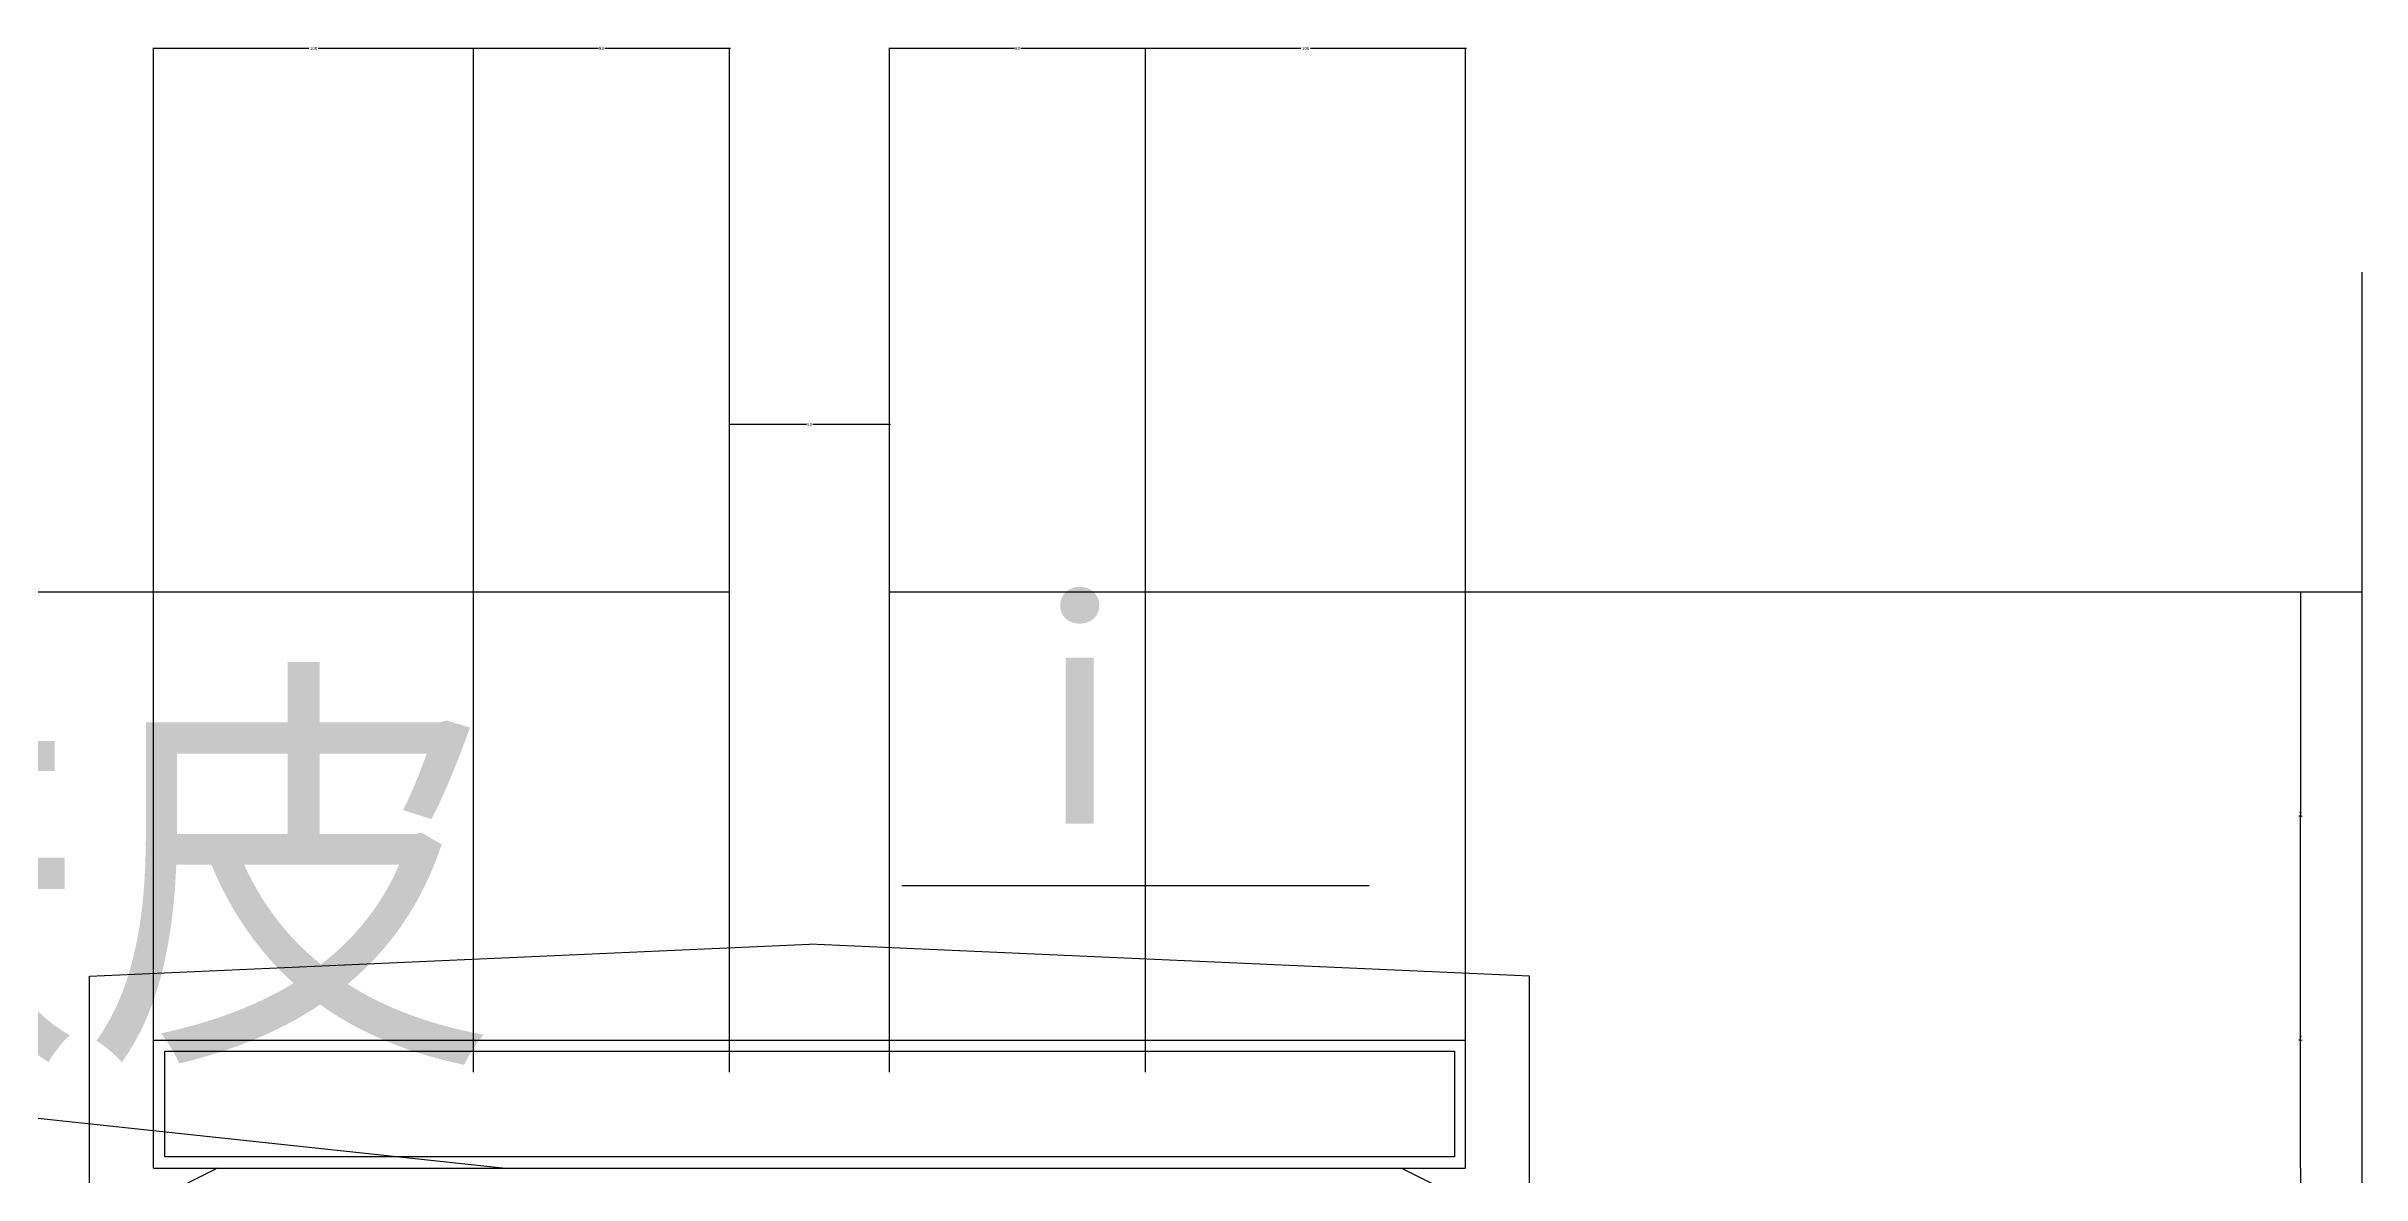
# Model space of a CAD drawing. Header units: metres. Extents: x -2762 to -710, y 1276 to 2221.
# Drawn here: x -2153 to -1430, y 1868 to 2221 of the extents above; entities that cross this region are included whole.
import ezdxf

# ---------------------------------------------------------------- set-up
doc = ezdxf.new("R2010")
doc.units = ezdxf.units.M
for name, color, linetype in [('PUB_DIM', 3, 'Continuous'), ('PUB_TEXT', 7, 'Continuous'), ('PUB_WALL', 255, 'Continuous'), ('S_SURFACE', 6, 'Continuous'), ('S_WALL', 255, 'Continuous')]:
    doc.layers.add(name, color=color, linetype=linetype)
doc.dimstyles.get("Standard").update_dxf_attribs({"dimtxt": 2.5, "dimasz": 2.5, "dimexe": 1.25, "dimexo": 0.625, "dimtad": 1, "dimcen": 2.5, "dimazin": 3, "dimtfac": 1, "dimtmove": 0, "dimatfit": 3})

# ---------------------------------------------------------------- blocks, each defined once
blk = doc.blocks.new('*D4')
for p, q in [((-1449.11, 2050), (-1449.11, 1980)), ((-1449.36, 1980), (-1449.61, 1980)), ((-1449.11, 1910), (-1449.11, 1980)), ((-1449.11, 1980), (-1449.11, 1980)), ((-1448.86, 1980), (-1448.61, 1980))]:
    blk.add_line(p, q)
at = {"layer": 'Defpoints'}
for p in [(-1449.11, 2050), (-1449.11, 1980), (-1449.11, 1910)]:
    blk.add_point(p, dxfattribs=at)
at = {"layer": 'PUB_DIM', "insert": (-1449.11, 1981.125), "char_height": 1, "attachment_point": 5}
blk.add_mtext('0', dxfattribs=at)
blk = doc.blocks.new('*D8')
for p, q in [((-1449.11, 1870), (-1449.11, 1860)), ((-1449.36, 1860), (-1449.61, 1860)), ((-1449.11, 1850), (-1449.11, 1860)), ((-1449.11, 1860), (-1449.11, 1860)), ((-1448.86, 1860), (-1448.61, 1860))]:
    blk.add_line(p, q)
at = {"layer": 'Defpoints'}
for p in [(-1449.11, 1870), (-1449.11, 1860), (-1449.11, 1850)]:
    blk.add_point(p, dxfattribs=at)
at = {"layer": 'PUB_DIM', "insert": (-1449.11, 1861.125), "char_height": 1, "attachment_point": 5}
blk.add_mtext('0', dxfattribs=at)
blk = doc.blocks.new('*D9')
for p, q in [((-1449.36, 1910), (-1449.61, 1910)), ((-1449.11, 1910), (-1449.11, 1910)), ((-1449.11, 1870), (-1449.11, 1910)), ((-1449.11, 1910), (-1449.11, 1910)), ((-1448.86, 1910), (-1448.61, 1910))]:
    blk.add_line(p, q)
at = {"layer": 'Defpoints'}
for p in [(-1449.11, 1910), (-1449.11, 1910), (-1449.11, 1870)]:
    blk.add_point(p, dxfattribs=at)
at = {"layer": 'PUB_DIM', "insert": (-1449.11, 1911.125), "char_height": 1, "attachment_point": 5}
blk.add_mtext('0', dxfattribs=at)
blk = doc.blocks.new('*D10')
for p, q in [((-1761.5, 2220), (-1810.25, 2220)), ((-1810, 1900), (-1810, 2220)), ((-1709.75, 2220), (-1758.5, 2220)), ((-1710, 1900), (-1710, 2220))]:
    blk.add_line(p, q)
at = {"layer": 'Defpoints'}
for p in [(-1710, 2220), (-1810, 1900), (-1710, 1900)]:
    blk.add_point(p, dxfattribs=at)
at = {"layer": 'PUB_DIM', "insert": (-1760, 2220), "char_height": 1, "attachment_point": 5}
blk.add_mtext('100', dxfattribs=at)
blk = doc.blocks.new('*D11')
for p, q in [((-1851, 2220), (-1890.25, 2220)), ((-1890, 1900), (-1890, 2220)), ((-1809.75, 2220), (-1849, 2220)), ((-1810, 1900), (-1810, 2220))]:
    blk.add_line(p, q)
at = {"layer": 'Defpoints'}
for p in [(-1810, 2220), (-1890, 1900), (-1810, 1900)]:
    blk.add_point(p, dxfattribs=at)
at = {"layer": 'PUB_DIM', "insert": (-1850, 2220), "char_height": 1, "attachment_point": 5}
blk.add_mtext('80', dxfattribs=at)
blk = doc.blocks.new('*D12')
for p, q in [((-1916, 2102.4), (-1940.25, 2102.4)), ((-1940, 1900), (-1940, 2102.4)), ((-1889.75, 2102.4), (-1914, 2102.4)), ((-1890, 1900), (-1890, 2102.4))]:
    blk.add_line(p, q)
at = {"layer": 'Defpoints'}
for p in [(-1890, 2102.4), (-1940, 1900), (-1890, 1900)]:
    blk.add_point(p, dxfattribs=at)
at = {"layer": 'PUB_DIM', "insert": (-1915, 2102.4), "char_height": 1, "attachment_point": 5}
blk.add_mtext('50', dxfattribs=at)
blk = doc.blocks.new('*D13')
for p, q in [((-1981, 2220), (-2020.25, 2220)), ((-2020, 1900), (-2020, 2220)), ((-1939.75, 2220), (-1979, 2220)), ((-1940, 1900), (-1940, 2220))]:
    blk.add_line(p, q)
at = {"layer": 'Defpoints'}
for p in [(-1940, 2220), (-2020, 1900), (-1940, 1900)]:
    blk.add_point(p, dxfattribs=at)
at = {"layer": 'PUB_DIM', "insert": (-1980, 2220), "char_height": 1, "attachment_point": 5}
blk.add_mtext('80', dxfattribs=at)
blk = doc.blocks.new('*D14')
for p, q in [((-2071.5, 2220), (-2120.25, 2220)), ((-2120, 1900), (-2120, 2220)), ((-2019.75, 2220), (-2068.5, 2220)), ((-2020, 1900), (-2020, 2220))]:
    blk.add_line(p, q)
at = {"layer": 'Defpoints'}
for p in [(-2020, 2220), (-2120, 1900), (-2020, 1900)]:
    blk.add_point(p, dxfattribs=at)
at = {"layer": 'PUB_DIM', "insert": (-2070, 2220), "char_height": 1, "attachment_point": 5}
blk.add_mtext('100', dxfattribs=at)

msp = doc.modelspace()

# ---------------------------------------------------------------- linework, layer by layer
at = {"layer": 'PUB_DIM'}
msp.add_lwpolyline([(-1740.13, 1958.24), (-1886.16, 1958.24)], dxfattribs=at)
at = {"layer": 'PUB_WALL'}
msp.add_lwpolyline([(-2116.5, 1873.5), (-2116.5, 1906.5), (-1713.5, 1906.5), (-1713.5, 1873.5)], close=True, dxfattribs=at)
at = {"layer": 'S_SURFACE'}
for p, q in [((-1430, 2150), (-1430, 1806.02)), ((-1940, 2050), (-2320, 2050)), ((-1940, 1938.89), (-1940, 2050)), ((-1430, 2050), (-1890, 2050)), ((-1890, 1938.89), (-1890, 2050)), ((-2140, 1930), (-1915, 1940)), ((-1690, 1930), (-1915, 1940)), ((-2140, 1850), (-2140, 1930)), ((-1690, 1850), (-1690, 1930)), ((-2230, 1893.45), (-2010, 1870)), ((-2100, 1870), (-2140, 1850)), ((-1730, 1870), (-1690, 1850))]:
    msp.add_line(p, q, dxfattribs=at)
at = {"layer": 'S_WALL'}
for p, q in [((-2120, 1910), (-1710, 1910)), ((-2120, 1870), (-2120, 1910)), ((-1710, 1870), (-1710, 1910)), ((-2120, 1870), (-1710, 1870))]:
    msp.add_line(p, q, dxfattribs=at)

# ---------------------------------------------------------------- texts
at = {"layer": 'PUB_DIM'}
msp.add_text('i', height=70, dxfattribs=at).set_placement((-1854.38, 1977.68))
at = {"layer": 'PUB_TEXT'}
msp.add_text('镀锌铁皮', height=100, dxfattribs=at).set_placement((-2531.62, 1913.45))

# ---------------------------------------------------------------- dimensions: what is measured, and where the dimension line sits
at = {"layer": 'PUB_DIM'}
for base, p1, p2, picture, middle in [((-2020, 2220), (-2020, 1900), (-2120, 1900), '*D14', (-2070, 2220)), ((-1940, 2220), (-1940, 1900), (-2020, 1900), '*D13', (-1980, 2220)), ((-1810, 2220), (-1810, 1900), (-1890, 1900), '*D11', (-1850, 2220)), ((-1710, 2220), (-1710, 1900), (-1810, 1900), '*D10', (-1760, 2220)), ((-1890, 2102.4), (-1890, 1900), (-1940, 1900), '*D12', (-1915, 2102.4)), ((-1449.11, 1980), (-1449.11, 2050), (-1449.11, 1910), '*D4', (-1449.11, 1981.125)), ((-1449.11, 1910), (-1449.11, 1910), (-1449.11, 1870), '*D9', (-1449.11, 1911.125)), ((-1449.11, 1860), (-1449.11, 1870), (-1449.11, 1850), '*D8', (-1449.11, 1861.125))]:
    dim = msp.add_linear_dim(base=base, p1=p1, p2=p2, dimstyle='Standard', dxfattribs=at)
    dim.commit()
    dim.dimension.update_dxf_attribs({"geometry": picture, "text_midpoint": middle})

doc.saveas('drawing.dxf')
